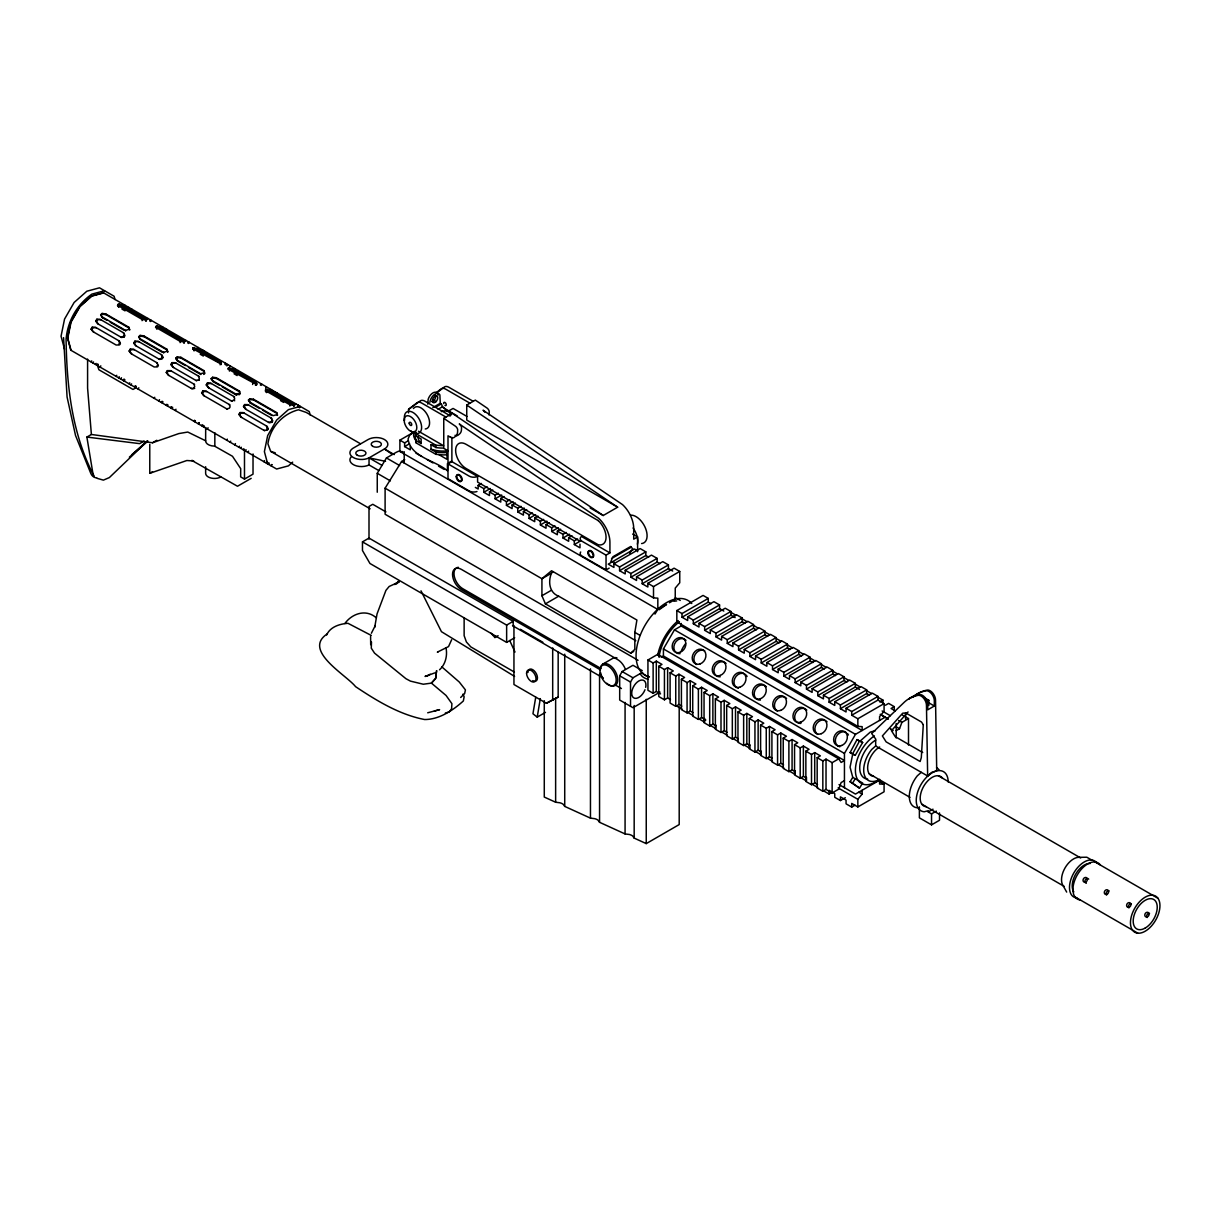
<?xml version="1.0" encoding="UTF-8"?>
<svg xmlns="http://www.w3.org/2000/svg" width="1221" height="1221" viewBox="0 0 1221 1221"><rect width="100%" height="100%" fill="white"/><g stroke="black" fill="none" stroke-linecap="round" stroke-linejoin="round"><path stroke-width="1.5" d="M491.056 633.226L494.932 637.53L494.963 635.988M436.614 670.711L435.638 678.54L431.425 683.119L423.29 684.233L410.454 681.12L405.921 678.693L374.542 653.128L371.276 648.153L371.489 642.002M451.648 639.712L448.534 646.581L437.347 652.136L438.202 651.77M535.729 697.222L532.951 713.781L537.225 717.124L545.482 712.362M537.225 717.124L540.308 698.595M630.753 653.143L634.828 649.374L634.828 632.356L636.904 620.039L551.571 570.756L541.926 578.723L541.926 595.741L545.405 603.861L630.753 653.143L633.714 651.434M292.674 462.118L288.461 465.857L276.618 469.032L70.772 350.183L67.506 337.958L70.772 321.932L79.731 306.425L91.575 295.925L103.419 292.75L309.264 411.584L310.195 415.079M71.062 350.351L67.781 338.125L71.062 322.1L80.021 306.593L91.865 296.093L103.709 292.918M119.185 304.029L117.735 304.426L118.88 307.295L117.491 305.555L119.185 304.029L122.558 305.235L145.742 318.62L146.001 321.077L145.742 318.62M145.513 319.749L122.329 306.364L122.558 305.235M142.048 320.665L142.292 319.536L119.109 306.15M155.51 327.503L157.204 325.976L160.577 327.182L183.761 340.567L184.035 343.025L183.761 340.567M156.899 329.243L155.754 326.373L157.204 325.976M183.532 341.697L160.348 328.312L160.577 327.182M180.067 342.628L180.311 341.483L157.127 328.113M192.887 347.817L194.047 350.686L192.887 347.817L197.726 348.626L220.894 362.011L221.169 364.469L220.894 362.011M192.659 348.947L194.353 347.42M220.665 363.141L197.497 349.755L197.726 348.626M220.055 364.774L221.398 363.339M228.266 368.238L228.037 369.368L232.875 370.192L256.044 383.562L256.547 384.89L255.433 385.195L256.776 383.76L256.273 382.432L233.104 369.047L228.266 368.238L229.655 369.978L255.662 384.066M229.487 368.986L229.716 367.857M229.411 371.108L229.655 369.978M232.875 370.192L233.104 369.047M252.594 384.493L252.823 383.363M256.044 383.562L256.273 382.432M256.547 384.89L256.776 383.76M266.972 389.362L265.522 389.743L266.666 392.613L265.278 390.873L266.972 389.362L270.345 390.552L293.528 403.937L293.788 406.395L293.528 403.937M293.299 405.067L270.116 391.682L270.345 390.552M289.835 405.998L290.079 404.868L266.895 391.483M850.075 752.579L855.234 755.341L862.652 742.475L857.02 739.605L850.075 752.579L852.762 753.906L850.045 767.185L852.762 777.334L862.652 783.043L859.492 788.14L850.075 781.761L852.762 777.334M429.868 402.304L430.25 400.519A7.448 4.304 -60 0 1 435.073 394.093A7.448 4.304 -60 0 1 439.896 394.948L440.262 403.296L432.845 407.585M205.677 427.442L205.632 440.979A8.898 5.128 0 0 0 214.53 446.108L232.478 456.272L240.705 468.666L240.659 476.892L244.49 479.09L253.022 474.16L253.022 453.953M552.838 571.84L551.434 573.229C548.015 581.455 549.16 592.734 558.684 596.199L635.82 640.735M896.199 730.646L899.526 728.723L901.892 722.374L908.5 718.559L908.5 745.069M326.663 634.966C330.097 626.831 339.881 623.855 347.985 623.305L371.306 635.454M371.367 633.256L375.335 625.457L374.74 627.106L377.06 613.873L385.928 590.384L389.148 586.492L398.977 581.944M852.548 753.998L859.492 741.04L862.652 742.475M660.042 692.078L632.966 707.707L619.688 700.045L619.688 675.808L622.13 671.535L632.966 665.277L642.261 670.634M630.524 706.303L630.524 682.066L632.966 677.792L642.246 672.435L643.559 674.068A42.17 24.344 -60 0 0 649.007 676.831M396.794 583.714L398.122 581.41M91.117 329.075L92.17 327.228L95.482 327.259L119.444 341.102L120.375 343.513L119.551 344.917L116.132 345.024L92.949 331.639L91.117 329.075L93.742 332.097M123.26 332.661L124.985 335.531L124.16 336.935L121.535 337.5L97.558 323.657L95.726 321.092L96.78 319.246L100.091 319.276L124.054 333.119M91.911 329.533L92.964 327.686L96.276 327.716M98.352 324.114L96.52 321.55L97.573 319.704L100.885 319.734M91.117 361.935L91.728 360.867M124.054 306.227L124.74 305.052M92.949 362.988L93.559 361.935M95.482 364.453L96.093 363.385M127.9 308.776L128.724 307.356M96.78 365.201L97.512 363.934M97.558 365.644L98.291 364.377M131.044 310.592L131.868 309.172M100.091 367.109L100.824 365.842M118.758 344.459L119.582 343.055L118.651 340.644M120.742 337.042L123.367 336.477L124.191 335.073M156.67 362.591L158.394 365.461L157.585 366.865L154.151 366.972L130.968 353.586L129.136 351.022L130.189 349.175L133.501 349.206L157.463 363.049M133.745 343.04L134.798 341.208L138.11 341.239L162.072 355.067L163.004 357.478L162.179 358.882L159.554 359.447L135.577 345.604L133.745 343.04L136.37 346.062M147.237 319.612L147.909 318.437M131.761 354.044L129.93 351.48L130.983 349.633L134.295 349.664M134.539 343.498L135.592 341.666L138.904 341.697M116.132 376.373L116.743 375.305M149.756 321.062L150.458 319.902M150.595 321.55L151.267 320.375M118.651 377.823L119.276 376.77M120.742 379.029L121.474 377.762M123.26 380.494L123.993 379.227M123.367 380.555L124.099 379.288M124.191 381.028L124.924 379.746M129.136 383.882L129.747 382.814M161.462 327.823L162.134 326.648M162.072 328.174L162.759 326.999M130.968 384.936L131.593 383.882M164.606 329.639L165.278 328.464M165.919 330.738L166.743 329.304M134.798 387.149L135.531 385.882M135.577 387.606L136.309 386.34M138.11 389.056L138.843 387.79M156.792 366.407L157.601 365.003M161.279 354.609L162.21 357.02L161.386 358.425L158.761 358.989M191.3 388.415L194.719 388.309L192.094 388.873L168.116 375.03L166.27 372.466L167.338 370.619L170.65 370.65L194.612 384.493M196.688 380.891L172.726 367.048L170.879 364.484L171.947 362.652L175.259 362.683L199.221 376.511M168.91 375.488L167.063 372.924L168.132 371.077L171.444 371.108M173.519 367.521L171.673 364.942L172.741 363.11L176.053 363.141M185.256 341.559L185.928 340.384M154.151 398.321L154.762 397.268M187.775 343.009L188.477 341.849M188.614 343.498L189.286 342.323M158.761 400.976L159.493 399.71M161.279 402.442L162.118 401.236M162.21 402.976L162.942 401.709M197.543 348.657L198.214 347.481M166.27 405.326L166.895 404.258M167.338 405.937L167.949 404.884M201.74 351.083L202.427 349.908M201.999 351.556L202.823 350.137M170.65 407.845L171.261 406.791M170.879 407.982L171.612 406.715M203.068 352.182L203.892 350.748M203.678 352.533L204.502 351.114M171.947 408.592L172.68 407.326M206.212 353.983L207.036 352.564M175.259 410.5L175.977 409.233M193.925 387.851L194.734 386.447L193.818 384.035M195.894 380.433L198.535 379.868L199.344 378.464L198.428 376.053M227.457 409.294L203.495 395.451L201.648 392.887L202.717 391.056L206.028 391.086L229.991 404.914M232.066 401.312L208.104 387.484L206.257 384.92L207.326 383.073L210.623 383.104L234.6 396.947M204.289 395.909L202.442 393.345L203.51 391.514L206.822 391.544M208.898 387.942L207.051 385.378L208.119 383.531L211.416 383.562M224.939 364.469L225.626 363.293M225.748 364.942L226.434 363.766M193.818 421.23L194.536 420.222M226.862 365.918L227.686 364.484M194.734 421.764L195.36 420.696M229.38 367.368L230.22 365.964M198.428 423.885L199.16 422.619M198.535 423.946L199.267 422.68M201.648 425.747L202.259 424.679M233.974 369.688L234.661 368.513M202.717 426.358L203.327 425.305M203.495 426.816L204.105 425.747M237.378 371.993L238.202 370.558M207.326 429.014L208.058 427.747M231.273 400.854L233.913 400.305L234.722 398.885L233.806 396.489M264.713 430.799L240.735 416.956L238.904 414.392L239.957 412.561L243.269 412.591L267.231 426.419L268.162 428.83L267.338 430.235L263.919 430.341M271.047 417.979L272.771 420.848L271.947 422.268L269.322 422.817L245.345 408.989L243.513 406.425L244.566 404.578L247.878 404.609L271.84 418.452M241.529 417.414L239.698 414.85L240.751 413.019L244.063 413.049M246.138 409.447L244.307 406.883L245.36 405.036L248.672 405.067M226.663 440.186L227.274 439.133M261.813 384.188L261.126 385.363L260.302 384.89M230.113 442.185L230.723 441.117M265.598 388.278L266.422 386.859M234.722 444.841L235.455 443.574M270.162 390.583L270.848 389.407M238.904 447.252L239.514 446.184M271.84 391.544L272.527 390.384M240.735 448.321L241.346 447.252M274.374 393.009L275.046 391.834M243.269 449.771L243.879 448.718M275.687 394.108L276.511 392.689M276.312 394.459L277.121 393.04M245.345 450.976L246.077 449.71M247.878 452.426L248.611 451.16M266.544 429.777L267.368 428.373L266.437 425.961M268.528 422.359L271.154 421.81L271.978 420.39M295.024 404.929L295.696 403.754M263.919 461.691L264.53 460.638M298.382 406.868L299.053 405.693M267.063 462.087L266.437 463.156L267.979 462.622L267.368 463.69M299.481 407.845L300.305 406.41L288.461 409.6L276.618 420.1L267.658 435.607L264.392 451.633L267.658 463.858M268.528 464.362L269.261 463.08M660.561 693.894L656.318 691.437L653.128 693.284L647.939 690.292L647.939 659.996L657.737 654.334L838.751 758.836L841.116 762.453L844.444 760.515L663.43 656.013L663.43 648.931L674.465 629.838L681.135 625.976L862.148 730.479L862.148 726.632L857.844 726.403L676.831 621.886L676.831 610.561L703.067 595.421L708.256 598.412L708.256 602.106L682.02 617.246L682.02 613.568L708.256 598.412M844.444 787.728L844.444 753.433L855.478 734.34L885.164 717.2M377.258 492.231L377.258 473.305L386.462 457.951L395.482 452.732A25.794 14.896 -60 0 1 400.213 450.732M859.492 788.14L852.548 783.195L855.234 778.754M638.079 660.302L385.103 514.255L385.103 488.186L401.572 461.507L404.731 459.691M654.96 614.102L657.829 609.462L666.544 604.441L659.126 609.798M629.578 553.205L632.768 548.885L630.692 546.504L612.942 556.745L610.882 561.523L614.071 562.148M397.771 582.112L394.673 584.538L398.946 582.066M855.005 805.204L851.724 807.096L851.724 803.403L857.844 806.944L857.844 799.297L862.148 794.093L862.148 790.231M439.545 669.795C445.543 664.3 447.619 655.57 445.986 647.756M908.058 711.919L891.452 730.692L895.191 736.629L922.71 752.518M460.683 697.481L464.652 693.528L465.43 689.896L459.264 682.02L441.727 666.788M344.856 623.504C352.091 613.537 366.041 608.73 376.19 617.75M147.375 441.147L109.356 477.579L103.388 480.128L97.314 478.388M327.35 633.821C301.984 650.396 346.489 675.03 355.54 686.629C376.694 700.747 399.374 714.636 424.649 719.535C439.178 719.535 452.838 710.5 463.354 700.961L464.133 696.84L463.018 694.093M431.471 683.104L435.607 678.403L436.599 670.68M912.926 697.405A79.09 45.665 60 0 1 926.983 690.155A7.601 4.38 60 0 1 932.585 692.856A7.601 4.38 60 0 1 935.53 700.091L936.721 770.772L931.623 772.435L927.655 775.991L926.464 705.326A7.601 4.38 60 0 0 923.519 698.091A7.601 4.38 60 0 0 917.917 695.39A79.09 45.665 60 0 0 903.861 702.624L871.687 733.516L875.671 739.01L875.671 745.97L871.672 749.511A22.589 13.034 -60 0 0 864.239 774.557A22.589 13.034 -60 0 0 879.669 779.319M131.837 454.685L147.176 441.01M100.656 314.728L102.106 313.446L105.708 313.889L128.892 327.274L129.716 330.036L129.518 329.258L125.442 330.342L102.259 316.956L100.656 314.728L102.472 317.735L107.097 320.406M100.87 315.506L102.32 314.224L105.922 314.667L129.09 328.052L128.892 327.274M138.675 336.675L140.491 339.682L138.675 336.675L140.125 335.393L143.727 335.836L166.911 349.221L167.735 351.984L166.911 349.221M138.889 337.454L140.339 336.172L143.941 336.63L167.109 350M167.536 351.205L163.461 352.289L140.278 338.904M175.824 358.119L177.274 356.837L180.876 357.295L204.044 370.665L204.67 372.649L200.595 373.733L177.427 360.348L175.824 358.119L177.625 361.126L185.363 365.598M176.022 358.898L177.488 357.616L181.09 358.074L204.258 371.443L204.044 370.665M204.884 373.428L203.77 374.42L203.571 373.641M211.202 378.541L212.652 377.258L216.254 377.716L239.423 391.086L240.049 393.07L235.974 394.154L212.805 380.769L211.202 378.541L213.003 381.547L219.185 385.119M211.401 379.334L212.866 378.037L216.468 378.495L239.637 391.88L239.423 391.086M222.283 386.904L236.187 394.932L240.262 393.864M248.443 400.045L249.893 398.763L253.495 399.221L276.679 412.591L277.503 415.369L277.304 414.575L273.214 415.659L250.046 402.274L248.443 400.045L250.259 403.052L259.524 408.409M248.657 400.839L250.107 399.542L253.709 400L276.877 413.385L276.679 412.591M860.179 741.055L870.314 732.066L875.396 730.707M921.29 772.313L917.292 775.854A22.589 13.034 -60 0 0 917.292 807.783M129.35 457.158L147.833 440.995M412.881 432.631L409.584 435.439L408.073 438.965C410.668 457.448 435.592 460.348 447.42 470.802L447.42 463.553L469.246 476.159A6.38 3.678 0 0 0 477.594 476.495L477.594 482.097L579.807 541.101M408.547 412.927L408.547 409.34L417.002 402.808A8.532 4.93 60 0 1 421.596 403.006L445.94 417.063M436.813 392.2L441.04 388.919A8.532 4.93 60 0 1 445.634 389.133L469.978 403.189M437.24 392.506L444.276 387.057A8.532 4.93 60 0 1 448.87 387.271L473.214 401.312M94.2 475.992L93.025 474.145L86.889 437.072L91.392 434.478L152.533 442.75L178.831 433.577L187.79 432.051L205.677 440.796M144.093 441.04L139.591 443.635L86.889 437.072M152.533 442.75L156.792 440.277M149.771 444.291L149.771 473.321L152.503 471.733M251.175 478.357L237.5 486.248L191.773 460.409L193.712 460.973L186.844 460.515L149.771 473.321M408.547 409.34L420.238 400.931A8.532 4.93 60 0 1 424.832 401.144L449.175 415.201M435.378 407.341L441.315 403.907L442.567 406.7L446.81 410.485A6.395 3.694 0 0 1 450.152 416.025M438.11 409.279L442.567 406.7M392.262 454.395L384.462 448.962A11.538 6.67 0 0 0 384.462 439.529A11.538 6.67 0 0 0 368.132 439.529L352.701 448.443A11.569 6.685 0 0 0 353.296 457.524A11.569 6.685 0 0 0 369.032 457.875L384.462 448.962L394.261 454.609M401.572 461.507L657.829 609.462L657.829 598.153L653.51 597.908L399.893 451.48L399.893 440.155L413.019 432.585M438.751 454.563L446.993 459.325L446.993 450.213L443.757 448.351L443.757 418.33L452.335 413.37L603.235 515.506L617.643 507.188L466.743 405.051L475.32 400.106L486.95 407.982A3.755 2.167 60 0 1 489.194 411.202L489.194 412.896A11.722 6.777 60 0 1 488.965 414.942M399.893 440.155L404.624 442.887L407.906 440.995M404.624 442.887L404.624 446.581L409.539 443.742M448.855 462.728L451.709 461.08M448 463.888L451.877 461.645L477.594 476.495M514.667 637.759L506.639 642.399L369.963 563.491L362.469 550.518L362.469 541.865L369.001 538.095L513.171 621.321L513.171 626.022M475.335 487.393L478.159 489.026L478.159 485.348L481.44 483.455M478.159 485.348L483.821 488.614L487.087 486.721M483.821 488.614L483.821 492.292L490.369 488.507M483.821 492.292L489.468 495.558L489.468 491.88L492.75 489.987M489.468 491.88L495.131 495.146L498.412 493.253M495.131 495.146L495.131 498.824L501.694 495.039M495.131 498.824L500.778 502.09L500.778 498.412L504.059 496.52M500.778 498.412L506.44 501.678L509.722 499.786M506.44 501.678L506.44 505.357L513.003 501.572M506.44 505.357L512.103 508.623L512.103 504.945L515.384 503.052M512.103 504.945L517.75 508.211L521.031 506.318M517.75 508.211L517.75 511.889L524.313 508.104M517.75 511.889L523.412 515.155L523.412 511.477L526.694 509.584M523.412 511.477L529.075 514.743L532.341 512.851M529.075 514.743L529.075 518.421L535.622 514.636M529.075 518.421L534.722 521.688L534.722 518.009L538.003 516.117M534.722 518.009L540.384 521.275L543.666 519.383M540.384 521.275L540.384 524.954L546.947 521.169M540.384 524.954L546.031 528.22L546.031 524.542L549.313 522.649M546.031 524.542L551.694 527.808L554.975 525.915M551.694 527.808L551.694 531.486L558.256 527.701M551.694 531.486L557.356 534.752L557.356 531.074L560.637 529.181M557.356 531.074L563.003 534.34L566.285 532.448M563.003 534.34L563.003 538.018L569.566 534.233M563.003 538.018L568.665 541.285L568.665 537.606L571.947 535.698M568.665 537.606L574.328 540.872L577.594 538.965M574.328 540.872L574.328 544.551L580.875 540.766M551.434 573.229L541.926 578.723L385.103 488.186M609.92 552.899L581.455 536.462A6.38 3.678 0 0 0 582.035 541.269L606.043 555.143L609.92 552.899L609.92 542.2A22.268 12.866 60 0 0 598.733 518.36L459.264 423.962A3.755 2.167 60 0 1 461.507 427.182L461.507 428.876A11.722 6.777 60 0 1 459.645 433.852L458.211 435.058A7.173 4.136 60 0 1 455.036 435.302M637.606 551.724L637.606 536.919L633.714 539.163L633.714 528.464A22.268 12.866 60 0 0 622.527 504.609L483.058 410.21A3.755 2.167 60 0 1 484.783 412.179M541.926 595.741L551.434 590.247M611.538 558.562L631.211 547.206M362.469 541.865L506.639 625.091L513.171 621.321M637.331 550.625L634.493 548.992L608.256 564.148L613.919 567.414L613.919 563.72L640.155 548.58L645.817 551.846L645.817 555.524L619.581 570.68L619.581 566.987L645.817 551.846M545.405 603.861L558.684 596.199M580.692 552.014A6.38 3.678 0 0 0 582.035 556.074L606.043 569.932L609.187 568.131M427.625 675.717L430.174 674.251M494.932 637.53L498.107 635.698M434.798 672.893L425.03 676.449L427.762 675.656M619.581 570.68L625.228 573.946L625.228 570.253L651.465 555.112L657.127 558.379L657.127 562.057L630.891 577.212L630.891 573.519L657.127 558.379M630.891 577.212L636.538 580.479L636.538 576.785L662.774 561.645L668.436 564.911L668.436 568.589L642.2 583.745L642.2 580.051L668.436 564.911M642.2 583.745L647.863 587.011L647.863 583.317L674.099 568.177L679.746 571.443L679.746 582.768L675.244 588.095L675.244 599.404L669.444 602.762M647.863 583.317L653.51 586.584L679.746 571.443M602.823 664.102L613.034 658.211A12.363 7.143 60 0 1 616.956 657.86M682.02 617.246L687.682 620.512L687.682 616.834L713.919 601.678L719.566 604.944L719.566 608.638L693.33 623.778L693.33 620.1L719.566 604.944M513.949 625.579L513.949 684.508L546.382 703.25L558.165 697.084L558.165 652.258M546.382 703.25L558.165 697.084M693.33 623.778L698.992 627.045L698.992 623.366L725.228 608.211L730.891 611.477L730.891 615.17L704.654 630.311L704.654 626.632L730.891 611.477M661.217 657.295L663.43 656.013M704.654 630.311L710.301 633.577L710.301 629.899L736.538 614.743L742.2 618.009L742.2 621.703L715.964 636.843L715.964 633.165L742.2 618.009M647.939 659.996L653.128 662.988L656.318 661.141L661.98 664.407L658.791 666.254L658.791 696.55L664.438 699.816L667.628 697.969L670.466 699.602M732.692 617.048L735.881 615.216L730.692 612.209M658.791 666.254L664.438 669.52L667.628 667.673L673.29 670.94L670.1 672.786L670.1 703.082L675.747 706.349L678.952 704.502L681.776 706.135M715.964 636.843L721.611 640.109L721.611 636.431L747.847 621.275L753.51 624.542L753.51 628.235L727.273 643.375L727.273 639.697L753.51 624.542M727.273 643.375L732.936 646.642L732.936 642.963L759.172 627.808L764.819 631.074L764.819 634.767L738.583 649.908L738.583 646.23L764.819 631.074M670.1 672.786L675.747 676.052L678.952 674.206L684.599 677.472L681.41 679.319L681.41 709.615L687.072 712.881L690.262 711.034L693.085 712.667M681.41 679.319L687.072 682.585L690.262 680.738L695.924 684.004L692.719 685.851L692.719 716.147L698.381 719.413L701.571 717.566L705.814 720.024M738.583 649.908L744.245 653.174L744.245 649.496L770.482 634.34L776.144 637.606L776.144 641.3L749.908 656.44L749.908 652.762L776.144 637.606M749.908 656.44L755.555 659.706L755.555 656.028L781.791 640.872L787.453 644.139L787.453 647.832L761.217 662.972L761.217 659.294L787.453 644.139M692.719 685.851L698.381 689.117L701.571 687.27L707.234 690.537L704.044 692.383L704.044 722.679L709.691 725.946L712.881 724.099L715.72 725.732M777.945 643.177L781.135 641.33L775.472 638.079M704.044 692.383L709.691 695.649L712.881 693.803L718.543 697.069L715.353 698.916L715.353 729.212L721 732.478L724.206 730.631L727.029 732.264M761.217 662.972L766.864 666.239L766.864 662.56L793.101 647.405L798.763 650.671L798.763 654.364L772.527 669.505L772.527 665.827L798.763 650.671M715.353 698.916L721 702.182L724.206 700.335L729.853 703.601L726.663 705.448L726.663 735.744L732.325 739.01L735.515 737.163L738.339 738.797M772.527 669.505L778.189 672.771L778.189 669.077L804.425 653.937L810.072 657.203L810.072 660.897L783.836 676.037L783.836 672.344L810.072 657.203M726.663 705.448L732.325 708.714L735.515 706.867L741.178 710.134L737.972 711.98L737.972 742.276L743.635 745.543L746.825 743.696L749.648 745.329M783.836 676.037L789.499 679.303L789.499 675.61L815.735 660.469L821.397 663.736L821.397 667.414L795.161 682.57L795.161 678.876L821.397 663.736M737.972 711.98L743.635 715.247L746.825 713.4L752.487 716.666L749.297 718.513L749.297 748.809L754.944 752.075L758.134 750.228L760.973 751.861M795.161 682.57L800.808 685.836L800.808 682.142L827.044 667.002L832.707 670.268L832.707 673.946L806.471 689.102L806.471 685.408L832.707 670.268M749.297 718.513L754.944 721.779L758.134 719.932L763.797 723.198L760.607 725.045L760.607 755.341L766.254 758.607L769.459 756.761L772.283 758.394M806.471 689.102L812.118 692.368L812.118 688.675L838.354 673.534L844.016 676.8L844.016 680.479L817.78 695.634L817.78 691.941L844.016 676.8M760.607 725.045L766.254 728.311L769.459 726.464L775.106 729.731L771.916 731.577L771.916 761.873L777.579 765.124L780.768 763.293L783.592 764.926M817.78 695.634L823.442 698.9L823.442 695.207L849.679 680.066L855.326 683.333L855.326 687.011L829.09 702.167L829.09 698.473L855.326 683.333M771.916 731.577L777.579 734.844L780.768 732.997L786.431 736.263L783.226 738.095L783.226 768.391L788.888 771.657L792.078 769.825L794.902 771.458M829.09 702.167L834.752 705.433L834.752 701.739L860.988 686.599L866.651 689.865L866.651 693.543L840.414 708.699L840.414 705.005L866.651 689.865M783.226 738.095L788.888 741.361L792.078 739.529L797.74 742.795L794.55 744.627L794.55 774.923L800.198 778.189L803.387 776.358L806.226 777.991M840.414 708.699L846.061 711.965L846.061 708.272L872.298 693.131L877.96 696.397L877.96 700.076L851.724 715.231L851.724 711.538L877.96 696.397M794.55 744.627L800.198 747.893L803.387 746.062L809.05 749.328L805.86 751.159L805.86 781.455L811.507 784.721L814.712 782.89L817.536 784.523M879.761 701.968L882.951 700.121L882.951 703.907M851.724 715.231L857.844 718.757L884.08 703.617L884.08 711.248L879.578 716.574L879.578 720.421M885.423 705.234L888.613 703.388L894.26 706.654L894.26 710.439M544.276 700.701L544.276 797.054L555.631 802.243L559.89 802.777A11.02 5.662 -4.9 0 1 563.202 804.288L564.728 806.394L590.46 818.146L594.719 818.665A11.02 5.662 -4.9 0 1 598.031 820.176L599.557 822.298L625.076 833.943L629.334 834.477A11.02 5.662 -4.9 0 1 632.646 835.988L634.172 838.094L646.245 843.604L679.197 824.572L679.197 706.837M805.86 751.159L811.507 754.425L814.712 752.594L820.359 755.86L817.17 757.692L817.17 787.988L822.832 791.254L826.022 789.422L832.142 792.948L838.751 789.132L841.116 782.569L844.444 780.646M894.26 706.654L891.071 708.501L895.314 710.943M817.17 757.692L822.832 760.958L826.022 759.126L832.142 762.652L838.751 758.836M926.815 701.465L928.83 700.289L928.83 705.524M934.324 706.013L927.746 709.813L927.746 704.578A7.601 4.38 60 0 0 924.816 697.359A7.601 4.38 60 0 0 919.215 694.642A79.09 45.665 60 0 0 909.874 698.198L908.836 698.885L916.452 694.398A79.09 45.665 60 0 1 925.793 690.842A7.601 4.38 60 0 1 931.394 693.559A7.601 4.38 60 0 1 934.324 700.778L934.324 706.013L928.021 702.365M823.442 790.765L829.09 794.032L832.371 792.139M829.09 794.032L829.09 790.338L834.752 793.604L834.752 797.298L840.414 800.564L845.329 797.725M857.844 806.944L884.08 791.788L884.08 784.157L879.135 781.303M948.168 781.989A22.589 13.034 -60 0 0 924.221 779.853A22.589 13.034 -60 0 0 924.221 811.782L928.219 810.713L928.219 811.95L933.012 809.187M928.219 811.95L931.547 813.873L936.339 811.11M919.382 806.852L919.382 817.841L931.547 824.862L939.529 820.253L939.529 812.927M445.329 713.049L449.282 711.874L451.587 708.806L451.907 703.662L446.062 695.466L431.425 683.119M104.548 290.735L91.865 294.124C76.999 304.472 67.628 321.092 66.087 339.102C66.682 385.393 71.81 432.28 93.025 474.145M146.245 319.948L142.292 319.536M184.264 341.895L180.311 341.483M294.032 405.265L290.079 404.868M434.31 711.049L439.606 709.645L427.701 712.789M226.663 408.837L229.304 408.272L230.113 406.868L229.197 404.456M673.946 601.236L676.724 600.9M884.08 784.157L879.578 784.035L879.578 780.173L855.478 794.093L839.025 784.584M399.893 451.48L402.762 451.648M416.224 432.402A27.747 16.026 0 0 0 416.239 440.72L421.153 443.544L421.153 438.995L416.239 436.156L416.239 433.882L435.928 445.238L443.62 445.757L418.498 431.242M415.293 438.827L416.239 442.994L435.928 454.349L443.116 454.899A27.732 16.01 0 0 0 446.749 454.761M378.831 470.589L369.032 464.942L369.032 457.875L385.546 461.34M446.749 452.487A27.762 16.026 0 0 1 435.928 452.075L431.013 449.236L431.013 444.688L433.821 445.36M431.013 449.236L436.614 450.58A25.076 14.484 0 0 0 448.031 450.808M220.299 363.629L194.276 349.557M360.271 443.635L306.257 412.439L298.489 409.783C282.677 413.766 270.192 427.655 267.918 443.772L270.68 451.373L275.274 452.838M118.956 305.158L122.329 306.364M156.975 327.121L160.348 328.312M194.108 348.565L197.497 349.755M266.743 390.491L270.116 391.682M466.91 416.422L453.067 408.44L448.672 410.973L457.158 415.873M440.262 403.296L441.315 403.907M432.6 399.603L435.622 401.358M617.643 507.188L466.743 420.07L466.743 405.051M443.299 407.738L449.816 411.492M925.564 698.397L928.83 700.289M590.125 507.936L603.235 515.506M632.661 534.065L637.606 536.919M450.412 437.179L448 435.79L448 478.693L469.246 490.964A6.38 3.678 0 0 0 476.953 491.544M645.817 555.524L648.641 557.158M657.127 562.057L659.951 563.69M668.436 568.589L672.679 571.046M741.529 618.482L747.191 621.748M752.853 625.015L758.5 628.281M764.163 631.547L769.825 634.813M786.797 644.596L792.444 647.863M798.107 651.129L803.754 654.395M809.416 657.661L815.079 660.927M820.726 664.193L826.388 667.46M832.05 670.726L837.698 673.992M843.36 677.258L849.007 680.524M854.669 683.791L860.332 687.057M865.979 690.323L871.641 693.589M877.304 696.855L882.951 700.121M708.256 602.106L711.08 603.739M719.566 608.638L723.809 611.08M730.891 615.17L735.134 617.612M742.2 621.703L745.024 623.336M753.51 628.235L756.333 629.868M764.819 634.767L767.658 636.4M776.144 641.3L778.967 642.933M787.453 647.832L790.277 649.465M798.763 654.364L801.587 655.998M810.072 660.897L812.911 662.53M821.397 667.414L824.221 669.047M832.707 673.946L835.53 675.579M844.016 680.479L846.84 682.112M855.326 687.011L859.569 689.468M866.651 693.543L869.474 695.176M877.96 700.076L884.08 703.617M902.38 715.033L908.5 718.559M431.013 444.688L435.928 447.527A27.762 16.026 0 0 0 443.116 448.076M882.142 710.973L890.368 715.735M898.595 720.482L901.892 722.374M880.539 714.529L888.323 719.016M880.234 714.346L887.972 718.818M675.335 597.603L680.25 600.442M613.919 563.72L619.581 566.987M625.228 570.253L630.891 573.519M636.538 576.785L642.2 580.051M896.245 726.816L899.526 728.723M404.624 446.581L410.271 449.847L410.271 446.153M415.934 453.113L421.596 456.379M427.243 459.645L432.906 462.912M438.568 466.178L444.215 469.444M574.328 544.551L579.975 547.817L579.975 544.139M890.567 729.196L893.039 730.631L890.262 728.647M676.831 610.561L682.02 613.568M687.682 616.834L693.33 620.1M698.992 623.366L704.654 626.632M710.301 629.899L715.964 633.165M721.611 636.431L727.273 639.697M732.936 642.963L738.583 646.23M744.245 649.496L749.908 652.762M755.555 656.028L761.217 659.294M766.864 662.56L772.527 665.827M778.189 669.077L783.836 672.344M789.499 675.61L795.161 678.876M800.808 682.142L806.471 685.408M812.118 688.675L817.78 691.941M823.442 695.207L829.09 698.473M834.752 701.739L840.414 705.005M846.061 708.272L851.724 711.538M1092.2 860.332L1086.812 857.218L1079.562 857.325A17.002 9.814 -60 0 0 1065.048 867.902A17.002 9.814 -60 0 0 1063.14 885.759L1066.681 892.093M1095.039 861.98L1157.981 898.305A20.849 12.027 -60 0 1 1145.206 931.211A20.849 12.027 -60 0 1 1132.447 913.049A20.849 12.027 -60 0 1 1157.981 898.305M938.216 775.717L1080.677 857.966M386.462 457.951L399.618 465.537M121.963 309.081L125.061 310.851M200.229 354.258L203.312 356.044M234.05 373.779L237.149 375.564M280.571 400.641L283.654 402.426M674.465 629.838L855.478 734.34M875.671 745.985L927.731 776.037M369.032 457.875L382.097 465.415M857.02 739.605L859.492 741.04M377.258 473.305L390.399 480.891M110.195 322.191L124.099 330.219M142.033 340.583L162.118 352.167M188.446 367.368L200.809 374.511L200.595 373.733M262.622 410.195L271.886 415.552M852.762 753.906L855.234 755.341M96.78 319.246L97.573 319.704M134.798 341.208L135.592 341.666M162.21 357.02L163.004 357.478M171.947 362.652L172.741 363.11M207.326 383.073L208.119 383.531M244.566 404.578L245.36 405.036M123.367 336.477L124.16 336.935M198.535 379.868L199.328 380.326M233.913 400.305L234.707 400.763M271.154 421.81L271.947 422.268M95.726 321.092L96.52 321.55M170.879 364.484L171.673 364.942M206.257 384.92L207.051 385.378M243.513 406.425L244.307 406.883M634.828 632.356L639.728 635.179M663.43 648.931L844.444 753.433M869.245 773.824L909.981 797.344M921.794 804.166L1064.254 886.415M92.17 327.228L92.964 327.686M119.582 343.055L120.375 343.513M130.189 349.175L130.983 349.633M167.338 370.619L168.132 371.077M202.717 391.056L203.51 391.514M239.957 412.561L240.751 413.019M267.368 428.373L268.162 428.83M1074.907 896.84L1137.85 933.18M129.136 351.022L129.93 351.48M166.27 372.466L167.063 372.924M201.648 392.887L202.442 393.345M238.904 414.392L239.698 414.85M385.912 511.889L372.756 504.288L369.001 506.471L369.001 539.163M850.075 781.761L852.548 783.195M270.68 451.373L370.116 508.791M858.851 792.185L862.148 794.093M838.094 787.896L857.844 799.297M622.13 671.535L632.966 677.792M676.831 706.12L682.02 709.126M687.682 712.392L693.33 715.659M698.992 718.91L704.654 722.176L704.654 718.497M710.301 725.442L715.964 728.708L715.964 725.03M721.611 731.974L727.273 735.24M732.936 738.507L738.583 741.773M744.245 745.039L749.908 748.305L749.908 744.627M755.555 751.571L761.217 754.837L761.217 751.159M766.864 758.104L772.527 761.37M778.189 764.636L783.836 767.902M789.499 771.168L795.161 774.435L795.161 770.756M800.808 777.701L806.471 780.967L806.471 777.289M812.118 784.233L817.78 787.499M851.724 807.096L846.061 803.83L846.061 800.137L840.414 796.87L840.414 800.564M619.688 675.808L630.524 682.066M601.098 668.559L462.728 588.675A12.363 7.143 60 0 1 454.288 576.312A12.363 7.143 60 0 1 458.348 567.307M599.633 669.398L461.279 589.514A12.363 7.143 60 0 1 452.533 574.374A12.363 7.143 60 0 1 461.279 569.322L617.765 659.661A12.363 7.143 60 0 1 625.335 669.093M520.36 629.288L542.841 642.261M512.53 625.656L603.281 678.052M614.819 684.722L621.428 688.522M514.392 672.069L470.802 646.901L466.407 641.987L464.133 635.653L464.133 617.628M514.59 676.419L441.453 631.684L421.001 590.811M443.757 418.33L455.387 426.19A3.755 2.167 60 0 1 457.631 429.41L457.631 431.12A11.722 6.777 60 0 1 455.769 436.095L454.334 437.286A7.173 4.136 60 0 1 450.412 437.179M640.018 673.717L642.093 676.312A44.856 25.9 -60 0 0 647.893 679.258M421.153 443.544L418.834 440.308A25.076 14.484 0 0 1 417.948 436.553M416.575 441.132L414.346 438.034A22.314 12.882 0 0 1 414.346 431.364M657.737 654.334L659.309 656.745M509.706 640.537L515.018 652.045M438.171 395.085L437.805 393.742A7.448 4.304 -60 0 0 432.982 392.887A7.448 4.304 -60 0 0 428.159 399.313L427.777 404.151M253.495 399.221L253.709 400M249.893 398.763L250.107 399.542M250.046 402.274L250.259 403.052M238.934 394.062L239.148 394.841M235.974 394.154L236.187 394.932M216.254 377.716L216.468 378.495M212.652 377.258L212.866 378.037M212.805 380.769L213.003 381.547M180.876 357.295L181.09 358.074M177.274 356.837L177.488 357.616M177.427 360.348L177.625 361.126M163.461 352.289L163.66 353.067M143.727 335.836L143.941 336.63M140.125 335.393L140.339 336.172M125.442 330.342L125.641 331.12M115.003 299.527L114.133 296.26L99.512 287.82L86.828 291.224L74.13 302.472L64.56 319.063L61.05 336.187L64.56 349.267M105.708 313.889L105.922 314.667M102.106 313.446L102.32 314.224M102.259 316.956L102.472 317.735M91.392 434.478L87.591 388.11L87.591 359.081M63.568 337.637L67.079 397.039L75.534 435.485L90.72 473.229A12.576 8.608 -71.6 0 0 96.78 477.884M370.589 636.492L370.696 644.719M931.547 813.873L931.547 824.862M905.585 713.186L905.585 718.864M896.199 723.565L896.199 737.957M857.844 718.757L857.844 726.403M832.142 762.652L832.142 792.948M826.022 759.126L826.022 789.422M822.832 760.958L822.832 791.254M814.712 752.594L814.712 782.89M811.507 754.425L811.507 784.721M803.387 746.062L803.387 776.358M800.198 747.893L800.198 778.189M792.078 739.529L792.078 769.825M788.888 741.361L788.888 771.657M780.768 732.997L780.768 763.293M777.579 734.844L777.579 765.124M769.459 726.464L769.459 756.761M766.254 728.311L766.254 758.607M758.134 719.932L758.134 750.228M754.944 721.779L754.944 752.075M746.825 713.4L746.825 743.696M743.635 715.247L743.635 745.543M735.515 706.867L735.515 737.163M732.325 708.714L732.325 739.01M724.206 700.335L724.206 730.631M721 702.182L721 732.478M712.881 693.803L712.881 724.099M709.691 695.649L709.691 725.946M701.571 687.27L701.571 717.566M698.381 689.117L698.381 719.413M690.262 680.738L690.262 711.034M687.072 682.585L687.072 712.881M681.135 623.412L681.135 625.976M678.952 674.206L678.952 704.502M675.747 676.052L675.747 706.349M667.628 667.673L667.628 697.969M664.438 669.52L664.438 699.816M656.318 661.141L656.318 691.437M653.51 586.584L653.51 597.908M653.128 662.988L653.128 693.284M646.245 699.282L646.245 843.604M634.172 705.494L634.172 838.094M625.076 702.411L625.076 833.943M606.043 555.143L606.043 569.932M599.557 674.221L599.557 822.298M590.46 668.818L590.46 818.146M564.728 654.181L564.728 806.394M555.631 698.046L555.631 802.243M552.686 647.939L552.686 700.244M506.639 625.091L506.639 642.399M451.877 437.286L451.877 461.645M435.928 445.238L435.928 447.527M435.928 452.075L435.928 454.349M416.239 440.705L416.239 442.994M404.212 451.724L404.212 463.034M244.49 449.71L244.49 479.09M214.835 432.738L214.835 446.092M205.632 466.743L205.632 473.321A8.898 5.128 0 0 0 211.126 478.067A8.898 5.128 0 0 0 220.818 476.953M134.905 386.172L134.905 388.37L133.013 389.453L98.901 369.765L97.207 364.804M746.107 675.045A7.921 6.471 -60 0 1 747.069 676.51M738.446 688.308A7.921 6.471 -60 0 1 734.752 678.525A7.921 6.471 -60 0 1 744.795 673.977M817.78 734.416A7.921 6.471 -60 0 1 816.712 723.458A7.921 6.471 -60 0 1 827.029 721.764M847.45 733.546A7.921 6.471 -60 0 1 848.412 735.027M839.789 746.809A7.921 6.471 -60 0 1 836.095 737.041A7.921 6.471 -60 0 1 846.138 732.478M649.419 676.831A43.101 24.878 -60 0 1 644.993 625.381A43.101 24.878 -60 0 1 691.758 603.51M681.15 651.342A17.002 9.814 -60 0 1 685.546 643.726M867.704 779.151A22.589 13.034 -60 0 1 860.256 762.713A22.589 13.034 -60 0 1 875.686 740.14M657.783 654.761A38.08 21.993 -60 0 1 678.235 620.589M873.656 776.373A17.002 9.814 -60 0 1 868.055 763.98A17.002 9.814 -60 0 1 879.669 746.993M878.281 780.295A28.678 16.56 -60 0 1 855.494 772.481A28.678 16.56 -60 0 1 874.389 735.942M926.19 806.699A17.002 9.814 -60 0 1 923.702 786.309A17.002 9.814 -60 0 1 942.612 778.265M936.568 767.658A22.589 13.034 -60 0 1 939.102 770.008M800.884 723.442A7.921 6.471 -60 0 1 795.451 713.568A7.921 6.471 -60 0 1 806.791 710.088M777.319 711.065A7.921 6.471 -60 0 1 776.251 700.091A7.921 6.471 -60 0 1 786.568 698.397M760.424 700.076A7.921 6.471 -60 0 1 754.975 690.201A7.921 6.471 -60 0 1 766.33 686.721M720.161 676.831A7.921 6.471 -60 0 1 714.712 666.956A7.921 6.471 -60 0 1 726.068 663.476M696.779 664.56A7.921 6.471 -60 0 1 695.146 654.456A7.921 6.471 -60 0 1 704.715 650.824M659.004 657.112A35.577 20.543 -60 0 1 679.471 621.672M680.082 653.693A7.921 6.471 -60 0 1 674.633 643.818A7.921 6.471 -60 0 1 685.988 640.338M1076.861 897.969A20.849 12.027 -60 0 1 1073.808 872.969A20.849 12.027 -60 0 1 1096.992 863.11M1073.824 891.941A17.002 9.814 -60 0 1 1075.732 874.068A17.002 9.814 -60 0 1 1090.246 863.491M1080.31 899.969A20.849 12.027 -60 0 1 1077.258 874.953A20.849 12.027 -60 0 1 1100.442 865.094M1147.13 917.551A2.488 2.03 -60 0 1 1149.541 913.384M1128.967 907.89A2.488 2.03 -60 0 1 1131.379 903.723M1106.653 895.008A2.488 2.03 -60 0 1 1109.065 890.842M1086.324 883.271A2.488 2.03 -60 0 1 1085.301 879.898A2.488 2.03 -60 0 1 1088.72 879.105M630.57 515.17A15.583 8.99 60 0 1 645.619 528.525A15.583 8.99 60 0 1 641.59 543.559M633.058 527.991A15.583 8.99 60 0 1 637.393 544.2M404.639 420.192A12.225 7.051 60 0 1 412.225 412.057A12.225 7.051 60 0 1 421.596 428.266A12.225 7.051 60 0 1 410.744 430.784M413.446 408.531A12.225 7.051 60 0 1 427.045 414.316A12.225 7.051 60 0 1 425.259 428.983M457.142 478.113A3.785 2.183 60 0 1 459.233 474.694A3.785 2.183 60 0 1 461.981 480.418A3.785 2.183 60 0 1 457.57 478.998M449.282 415.689A5.357 3.098 0 0 0 446.489 411.05L445.116 410.897A5.357 3.098 0 0 0 441.239 411.675M434.874 394.81A3.785 2.183 -60 0 1 435.103 398.748A3.785 2.183 -60 0 1 431.639 401.541M443.727 403.632A1.816 1.053 60 0 1 444.749 402.381A1.816 1.053 60 0 1 446.245 404.578A1.816 1.053 60 0 1 444.963 405.448M416.239 436.156A27.747 16.026 0 0 1 415.384 433.394M645.695 687.347A10.073 5.815 -60 0 0 638.827 680.967A10.073 5.815 -60 0 0 631.944 695.283L632.661 696.855A10.073 5.815 -60 0 0 644.993 689.743M600.274 669.764A12.363 7.143 60 0 1 609.767 665.201A12.363 7.143 60 0 1 617.612 681.532A12.363 7.143 60 0 1 606.745 683.256M602.823 678.388A12.363 7.143 60 0 1 600.564 672.557M369.032 464.942A11.569 6.685 0 0 1 354.365 465.155A11.569 6.685 0 0 1 351.114 456.898M527.991 672.405A6.7 3.861 60 0 1 532.722 669.673A6.7 3.861 60 0 1 537.469 677.884A6.7 3.861 60 0 1 532.722 680.616M923.29 724.74L921.306 757.63L920.13 761.492L886.125 741.864L882.386 735.927L902.685 713.201L905.738 712.927L921.504 722.038L923.29 724.74M298.229 405.219L297.542 406.395L298.245 405.235M271.779 464.545L271.047 465.812L271.886 464.606M598.107 520.528L466.132 444.337A14.82 8.562 60 0 0 455.631 450.351A14.82 8.562 60 0 0 466.132 468.513L598.107 544.703A15.385 8.883 60 0 0 606.059 537.209A15.385 8.883 60 0 0 598.107 520.512M600.198 673.259L599.923 670.665A11.493 6.639 60 0 1 611.492 668.849A11.493 6.639 60 0 1 613.278 685.576A11.493 6.639 60 0 1 600.198 673.259M841.651 745.512A7.921 6.471 -60 0 0 845.771 732.585A7.921 6.471 -60 0 0 834.05 737.026A7.921 6.471 -60 0 0 841.651 745.512M780.768 710.363A7.921 6.471 -60 0 0 784.889 697.435A7.921 6.471 -60 0 0 773.168 701.877A7.921 6.471 -60 0 0 780.768 710.363M740.308 687.011A7.921 6.471 -60 0 0 744.413 674.068A7.921 6.471 -60 0 0 732.707 678.51A7.921 6.471 -60 0 0 740.308 687.011M821.229 733.729A7.921 6.471 -60 0 0 825.35 720.787A7.921 6.471 -60 0 0 813.629 725.228A7.921 6.471 -60 0 0 821.229 733.729M700.228 663.873A7.921 6.471 -60 0 0 704.334 650.93A7.921 6.471 -60 0 0 692.628 655.372A7.921 6.471 -60 0 0 700.228 663.873M720.268 675.442A7.921 6.471 -60 0 0 724.374 662.499A7.921 6.471 -60 0 0 712.667 666.941A7.921 6.471 -60 0 0 720.268 675.442M800.991 722.054A7.921 6.471 -60 0 0 805.112 709.111A7.921 6.471 -60 0 0 793.391 713.552A7.921 6.471 -60 0 0 800.991 722.054M760.53 698.687A7.921 6.471 -60 0 0 764.651 685.744A7.921 6.471 -60 0 0 752.93 690.201A7.921 6.471 -60 0 0 760.53 698.687M680.189 652.289A7.921 6.471 -60 0 0 684.294 639.361A7.921 6.471 -60 0 0 672.588 643.803A7.921 6.471 -60 0 0 680.189 652.289M1145.206 928.067A17.002 9.814 -60 0 0 1155.631 901.235A17.002 9.814 -60 0 0 1134.797 913.262A17.002 9.814 -60 0 0 1145.206 928.067M1129.15 907.249A2.488 2.03 -60 0 0 1130.432 903.174A2.488 2.03 -60 0 0 1126.754 904.578A2.488 2.03 -60 0 0 1129.15 907.249M1106.821 894.367A2.488 2.03 -60 0 0 1108.119 890.292A2.488 2.03 -60 0 0 1104.44 891.696A2.488 2.03 -60 0 0 1106.821 894.367M1085.576 882.096A2.488 2.03 -60 0 0 1086.873 878.021A2.488 2.03 -60 0 0 1083.18 879.425A2.488 2.03 -60 0 0 1085.576 882.096M1147.297 916.895A2.488 2.03 -60 0 0 1148.595 912.835A2.488 2.03 -60 0 0 1144.916 914.239A2.488 2.03 -60 0 0 1147.297 916.895M409.203 423.138A1.816 1.053 60 0 0 411.111 425.534A1.816 1.053 60 0 0 411.111 422.97A1.816 1.053 60 0 0 409.203 423.138M587.835 552.701A3.785 2.183 60 0 0 591.849 557.692A3.785 2.183 60 0 0 591.849 552.335A3.785 2.183 60 0 0 587.835 552.701M435.76 401.892A3.785 2.183 -60 0 0 436.965 396.016A3.785 2.183 -60 0 0 432.478 399.984A3.785 2.183 -60 0 0 435.76 401.892M404.151 420.222A8.959 5.174 60 0 0 413.644 432.036A8.959 5.174 60 0 0 413.644 419.368A8.959 5.174 60 0 0 404.151 420.222M588.415 552.365A3.785 2.183 60 0 0 592.429 557.356A3.785 2.183 60 0 0 592.429 551.999A3.785 2.183 60 0 0 588.415 552.365M456.211 476.694A3.785 2.183 60 0 0 460.225 481.7A3.785 2.183 60 0 0 460.225 476.343A3.785 2.183 60 0 0 456.211 476.694M372.695 446.337A5.098 2.946 0 0 0 381.227 445.009A5.098 2.946 0 0 0 374.984 441.407A5.098 2.946 0 0 0 372.695 446.337M357.265 455.235A5.098 2.946 0 0 0 365.796 453.922A5.098 2.946 0 0 0 359.554 450.305A5.098 2.946 0 0 0 357.265 455.235M526.556 673.244A6.7 3.861 60 0 0 533.653 682.081A6.7 3.861 60 0 0 533.653 672.603A6.7 3.861 60 0 0 526.556 673.244"/></g></svg>
